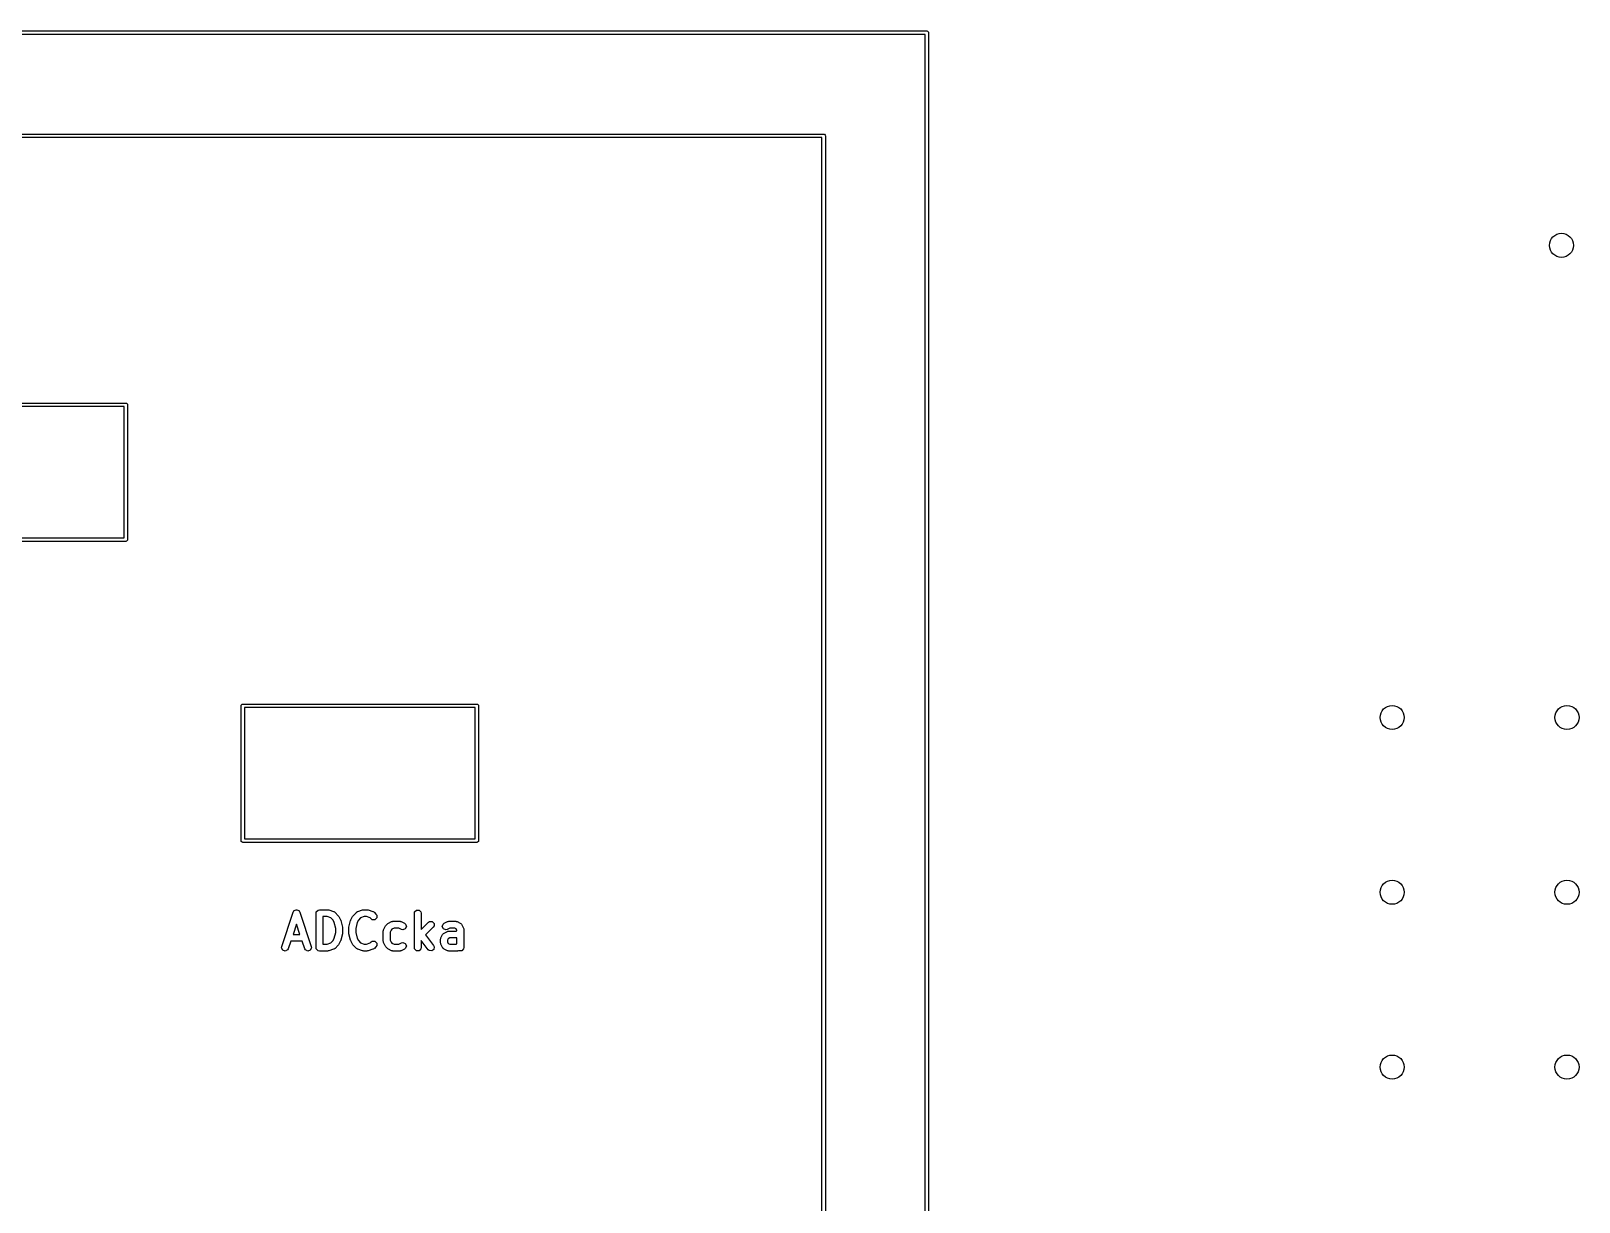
# Model space of a CAD drawing. Header units: inches. Extents: x 0.31 to 2.93, y 0.29 to 1.72.
# Drawn here: x 1.914 to 2.8, y 1.053 to 1.723 of the extents above; entities that cross this region are included whole.
import ezdxf

# ---------------------------------------------------------------- set-up
doc = ezdxf.new("R2010")
doc.units = ezdxf.units.IN
doc.header["$MEASUREMENT"] = 0
doc.layers.add('BLACK', color=250, linetype='CONTINUOUS')

msp = doc.modelspace()

# ---------------------------------------------------------------- linework, layer by layer
at = {"layer": 'BLACK', "linetype": 'CONTINUOUS'}
for p, q in [((0.64331, 1.72264), (2.42677, 1.72264)), ((2.42579, 1.72067), (0.64429, 1.72067)), ((2.42579, 0.47067), (2.42579, 1.72067)), ((2.42677, 1.72264), (2.42715, 1.72256)), ((2.42715, 1.72256), (2.42768, 1.72203)), ((2.42768, 1.72203), (2.42776, 1.72165)), ((2.42776, 1.72165), (2.42776, 0.46969)), ((0.70236, 1.66358), (2.36772, 1.66358)), ((2.36673, 1.66161), (0.70335, 1.66161)), ((2.36673, 0.52972), (2.36673, 1.66161)), ((2.36772, 1.66358), (2.36809, 1.66351)), ((2.36809, 1.66351), (2.36863, 1.66298)), ((2.36863, 1.66298), (2.3687, 1.6626)), ((2.3687, 1.6626), (2.3687, 0.52874)), ((1.83465, 1.50979), (1.9685, 1.50979)), ((1.96752, 1.50782), (1.83563, 1.50782)), ((1.96752, 1.43263), (1.96752, 1.50782)), ((1.9685, 1.50979), (1.96888, 1.50972)), ((1.96888, 1.50972), (1.96941, 1.50919)), ((1.96941, 1.50919), (1.96949, 1.50881)), ((1.96949, 1.50881), (1.96949, 1.43164)), ((1.9685, 1.43066), (1.83465, 1.43066)), ((1.83563, 1.43263), (1.96752, 1.43263)), ((1.96888, 1.43073), (1.9685, 1.43066)), ((1.96941, 1.43127), (1.96888, 1.43073)), ((1.96949, 1.43164), (1.96941, 1.43127)), ((2.03454, 1.33697), (2.03508, 1.3375)), ((2.03508, 1.3375), (2.03545, 1.33758)), ((2.03545, 1.33758), (2.16931, 1.33758)), ((2.16931, 1.33758), (2.16969, 1.3375)), ((2.16969, 1.3375), (2.17022, 1.33697)), ((2.03447, 1.33659), (2.03454, 1.33697)), ((2.03447, 1.25943), (2.03447, 1.33659)), ((2.03644, 1.33561), (2.03644, 1.26041)), ((2.16833, 1.33561), (2.03644, 1.33561)), ((2.16833, 1.26041), (2.16833, 1.33561)), ((2.17022, 1.33697), (2.1703, 1.33659)), ((2.1703, 1.33659), (2.1703, 1.25943)), ((2.03454, 1.25905), (2.03447, 1.25943)), ((2.03508, 1.25852), (2.03454, 1.25905)), ((2.03545, 1.25844), (2.03508, 1.25852)), ((2.16931, 1.25844), (2.03545, 1.25844)), ((2.03644, 1.26041), (2.16833, 1.26041)), ((2.16969, 1.25852), (2.16931, 1.25844)), ((2.17022, 1.25905), (2.16969, 1.25852)), ((2.1703, 1.25943), (2.17022, 1.25905)), ((2.05774, 1.19888), (2.0643, 1.21857)), ((2.0643, 1.21857), (2.06468, 1.21923)), ((2.06468, 1.21923), (2.06481, 1.2193)), ((2.06481, 1.2193), (2.06488, 1.21943)), ((2.06488, 1.21943), (2.06547, 1.21963)), ((2.06547, 1.21963), (2.06603, 1.21991)), ((2.06603, 1.21991), (2.06617, 1.21986)), ((2.06617, 1.21986), (2.06631, 1.21991)), ((2.06631, 1.21991), (2.06686, 1.21963)), ((2.06686, 1.21963), (2.06746, 1.21943)), ((2.06746, 1.21943), (2.06752, 1.2193)), ((2.06752, 1.2193), (2.06765, 1.21923)), ((2.06765, 1.21923), (2.06803, 1.21857)), ((2.06803, 1.21857), (2.07459, 1.19888)), ((2.07732, 1.21794), (2.07747, 1.2187)), ((2.07732, 1.19826), (2.07732, 1.21794)), ((2.07747, 1.2187), (2.07854, 1.21976)), ((2.07854, 1.21976), (2.07929, 1.21991)), ((2.07929, 1.21991), (2.08398, 1.21991)), ((2.08366, 1.21598), (2.08126, 1.21598)), ((2.08126, 1.21598), (2.08126, 1.20023)), ((2.08572, 1.21529), (2.08366, 1.21598)), ((2.08398, 1.21991), (2.08429, 1.21985)), ((2.08429, 1.21985), (2.0846, 1.21981)), ((2.0846, 1.21981), (2.08741, 1.21887)), ((2.08705, 1.21397), (2.08572, 1.21529)), ((2.08774, 1.21257), (2.08705, 1.21397)), ((2.08741, 1.21887), (2.0875, 1.21883)), ((2.0875, 1.21883), (2.08754, 1.21883)), ((2.08754, 1.21883), (2.0878, 1.21865)), ((2.0878, 1.21865), (2.08808, 1.21849)), ((2.08808, 1.21849), (2.0881, 1.21845)), ((2.0881, 1.21845), (2.08818, 1.2184)), ((2.08818, 1.2184), (2.09005, 1.21652)), ((2.09005, 1.21652), (2.09023, 1.21626)), ((2.09023, 1.21626), (2.09042, 1.21601)), ((2.09042, 1.21601), (2.09136, 1.21414)), ((2.09136, 1.21414), (2.09142, 1.21393)), ((2.09142, 1.21393), (2.09151, 1.21374)), ((2.09151, 1.21374), (2.09245, 1.20999)), ((2.09613, 1.20999), (2.09706, 1.21374)), ((2.09706, 1.21374), (2.09716, 1.21393)), ((2.09716, 1.21393), (2.09721, 1.21414)), ((2.09721, 1.21414), (2.09815, 1.21601)), ((2.09815, 1.21601), (2.09834, 1.21626)), ((2.09834, 1.21626), (2.09852, 1.21652)), ((2.09852, 1.21652), (2.10039, 1.2184)), ((2.10039, 1.2184), (2.10048, 1.21845)), ((2.10048, 1.21845), (2.1005, 1.21849)), ((2.1005, 1.21849), (2.10077, 1.21865)), ((2.10077, 1.21865), (2.10103, 1.21883)), ((2.10153, 1.21397), (2.10083, 1.21257)), ((2.10103, 1.21883), (2.10108, 1.21883)), ((2.10108, 1.21883), (2.10116, 1.21887)), ((2.10116, 1.21887), (2.10398, 1.21981)), ((2.10285, 1.21529), (2.10153, 1.21397)), ((2.10492, 1.21598), (2.10285, 1.21529)), ((2.10398, 1.21981), (2.10429, 1.21985)), ((2.10429, 1.21985), (2.1046, 1.21991)), ((2.1046, 1.21991), (2.10647, 1.21991)), ((2.10615, 1.21598), (2.10492, 1.21598)), ((2.10822, 1.21529), (2.10615, 1.21598)), ((2.10647, 1.21991), (2.10678, 1.21985)), ((2.10678, 1.21985), (2.1071, 1.21981)), ((2.1071, 1.21981), (2.10991, 1.21887)), ((2.10883, 1.21468), (2.10822, 1.21529)), ((2.10947, 1.21425), (2.10883, 1.21468)), ((2.11098, 1.21425), (2.10947, 1.21425)), ((2.10991, 1.21887), (2.10999, 1.21883)), ((2.10999, 1.21883), (2.11004, 1.21883)), ((2.11004, 1.21883), (2.1103, 1.21865)), ((2.1103, 1.21865), (2.11058, 1.21849)), ((2.11058, 1.21849), (2.1106, 1.21845)), ((2.1106, 1.21845), (2.11068, 1.2184)), ((2.11068, 1.2184), (2.11161, 1.21746)), ((2.11204, 1.21532), (2.11098, 1.21425)), ((2.11161, 1.21746), (2.11204, 1.21682)), ((2.11204, 1.21682), (2.11204, 1.21532)), ((2.12069, 1.21317), (2.12072, 1.2132)), ((2.12072, 1.2132), (2.12103, 1.21326)), ((2.12103, 1.21326), (2.12133, 1.21335)), ((2.12133, 1.21335), (2.12137, 1.21333)), ((2.12137, 1.21333), (2.12147, 1.21335)), ((2.12147, 1.21335), (2.12522, 1.21335)), ((2.12522, 1.21335), (2.12532, 1.21333)), ((2.12532, 1.21333), (2.12536, 1.21335)), ((2.12536, 1.21335), (2.12566, 1.21326)), ((2.12566, 1.21326), (2.12597, 1.2132)), ((2.12597, 1.2132), (2.12601, 1.21317)), ((2.13356, 1.21794), (2.13371, 1.2187)), ((2.13356, 1.19826), (2.13356, 1.21794)), ((2.13371, 1.2187), (2.13478, 1.21976)), ((2.13478, 1.21976), (2.13629, 1.21976)), ((2.13629, 1.21976), (2.13735, 1.2187)), ((2.13735, 1.2187), (2.1375, 1.21794)), ((2.1375, 1.21794), (2.1375, 1.20864)), ((2.14164, 1.21278), (2.14228, 1.2132)), ((2.14228, 1.2132), (2.14378, 1.2132)), ((2.14378, 1.2132), (2.14485, 1.21214)), ((2.15256, 1.21317), (2.15259, 1.2132)), ((2.15259, 1.2132), (2.1529, 1.21326)), ((2.1529, 1.21326), (2.1532, 1.21335)), ((2.1532, 1.21335), (2.15325, 1.21333)), ((2.15325, 1.21333), (2.15334, 1.21335)), ((2.15334, 1.21335), (2.15709, 1.21335)), ((2.15709, 1.21335), (2.15719, 1.21333)), ((2.15719, 1.21333), (2.15723, 1.21335)), ((2.15723, 1.21335), (2.15754, 1.21326)), ((2.15754, 1.21326), (2.15785, 1.2132)), ((2.15785, 1.2132), (2.15788, 1.21317)), ((2.06617, 1.21172), (2.06421, 1.20585)), ((2.06421, 1.20585), (2.06812, 1.20585)), ((2.06812, 1.20585), (2.06617, 1.21172)), ((2.08857, 1.20927), (2.08774, 1.21257)), ((2.08774, 1.20363), (2.08857, 1.20694)), ((2.08857, 1.20694), (2.08857, 1.20927)), ((2.09245, 1.20622), (2.09151, 1.20247)), ((2.09245, 1.20999), (2.09246, 1.20975)), ((2.09246, 1.20646), (2.09245, 1.20622)), ((2.09246, 1.20975), (2.09251, 1.20951)), ((2.09251, 1.2067), (2.09246, 1.20646)), ((2.09251, 1.20951), (2.09251, 1.2067)), ((2.09607, 1.20951), (2.09612, 1.20975)), ((2.09607, 1.2067), (2.09607, 1.20951)), ((2.09612, 1.20646), (2.09607, 1.2067)), ((2.09612, 1.20975), (2.09613, 1.20999)), ((2.09613, 1.20622), (2.09612, 1.20646)), ((2.09706, 1.20247), (2.09613, 1.20622)), ((2.10083, 1.21257), (2.10001, 1.20927)), ((2.10001, 1.20927), (2.10001, 1.20694)), ((2.10001, 1.20694), (2.10083, 1.20363)), ((2.11575, 1.20763), (2.11577, 1.20773)), ((2.11575, 1.20201), (2.11575, 1.20763)), ((2.11576, 1.20777), (2.11584, 1.20808)), ((2.11577, 1.20773), (2.11576, 1.20777)), ((2.11584, 1.20808), (2.1159, 1.20839)), ((2.1159, 1.20839), (2.11593, 1.20842)), ((2.11593, 1.20842), (2.11596, 1.20851)), ((2.11596, 1.20851), (2.1169, 1.21039)), ((2.1169, 1.21039), (2.11709, 1.21064)), ((2.11709, 1.21064), (2.11727, 1.2109)), ((2.11727, 1.2109), (2.1182, 1.21184)), ((2.1182, 1.21184), (2.11847, 1.21201)), ((2.11847, 1.21201), (2.11872, 1.21221)), ((2.11872, 1.21221), (2.12059, 1.21314)), ((2.12028, 1.20834), (2.11969, 1.20717)), ((2.11969, 1.20717), (2.11969, 1.20247)), ((2.12076, 1.20883), (2.12028, 1.20834)), ((2.12059, 1.21314), (2.12069, 1.21317)), ((2.12194, 1.20941), (2.12076, 1.20883)), ((2.12476, 1.20941), (2.12194, 1.20941)), ((2.12622, 1.20869), (2.12476, 1.20941)), ((2.12601, 1.21317), (2.1261, 1.21314)), ((2.1261, 1.21314), (2.12798, 1.21221)), ((2.12696, 1.20848), (2.12622, 1.20869)), ((2.12839, 1.20896), (2.12696, 1.20848)), ((2.12798, 1.21221), (2.12858, 1.21174)), ((2.12906, 1.21031), (2.12839, 1.20896)), ((2.12858, 1.21174), (2.12906, 1.21031)), ((2.1375, 1.20864), (2.14164, 1.21278)), ((2.14442, 1.20999), (2.14001, 1.20557)), ((2.14001, 1.20557), (2.14461, 1.19944)), ((2.14485, 1.21063), (2.14442, 1.20999)), ((2.14485, 1.21214), (2.14485, 1.21063)), ((2.14877, 1.20383), (2.14971, 1.2057)), ((2.1495, 1.21031), (2.14998, 1.21174)), ((2.15018, 1.20896), (2.1495, 1.21031)), ((2.14971, 1.2057), (2.14995, 1.20601)), ((2.14995, 1.20601), (2.14998, 1.20611)), ((2.14998, 1.21174), (2.15059, 1.21221)), ((2.14998, 1.20611), (2.15009, 1.2062)), ((2.15009, 1.2062), (2.15018, 1.20631)), ((2.15161, 1.20848), (2.15018, 1.20896)), ((2.15018, 1.20631), (2.15028, 1.20634)), ((2.15028, 1.20634), (2.15059, 1.20658)), ((2.15059, 1.21221), (2.15246, 1.21314)), ((2.15059, 1.20658), (2.15246, 1.20752)), ((2.15235, 1.20869), (2.15161, 1.20848)), ((2.15381, 1.20941), (2.15235, 1.20869)), ((2.15246, 1.21314), (2.15256, 1.21317)), ((2.15246, 1.20752), (2.15256, 1.20755)), ((2.15256, 1.20755), (2.15259, 1.20758)), ((2.15259, 1.20758), (2.1529, 1.20764)), ((2.1529, 1.20764), (2.1532, 1.20772)), ((2.1532, 1.20772), (2.15325, 1.20771)), ((2.15325, 1.20771), (2.15334, 1.20773)), ((2.15334, 1.20773), (2.15756, 1.20773)), ((2.15663, 1.20941), (2.15381, 1.20941)), ((2.1575, 1.20898), (2.15663, 1.20941)), ((2.15794, 1.20811), (2.1575, 1.20898)), ((2.15756, 1.20773), (2.15794, 1.20791)), ((2.15788, 1.21317), (2.15797, 1.21314)), ((2.15794, 1.20791), (2.15794, 1.20811)), ((2.15797, 1.21314), (2.15985, 1.21221)), ((2.15985, 1.21221), (2.16016, 1.21197)), ((2.16016, 1.21197), (2.16026, 1.21193)), ((2.16026, 1.21193), (2.16034, 1.21182)), ((2.16034, 1.21182), (2.16045, 1.21174)), ((2.16045, 1.21174), (2.16049, 1.21164)), ((2.16049, 1.21164), (2.16073, 1.21133)), ((2.16073, 1.21133), (2.16166, 1.20945)), ((2.16166, 1.20945), (2.16169, 1.20936)), ((2.16169, 1.20936), (2.16172, 1.20932)), ((2.16172, 1.20932), (2.16178, 1.20901)), ((2.16178, 1.20901), (2.16187, 1.20871)), ((2.16187, 1.20871), (2.16185, 1.20867)), ((2.16185, 1.20867), (2.16187, 1.20857)), ((2.16187, 1.20857), (2.16187, 1.19826)), ((2.05764, 1.19812), (2.05774, 1.19888)), ((2.05831, 1.19677), (2.05764, 1.19812)), ((2.05974, 1.1963), (2.05831, 1.19677)), ((2.06109, 1.19697), (2.05974, 1.1963)), ((2.06147, 1.19764), (2.06109, 1.19697)), ((2.0629, 1.20192), (2.06147, 1.19764)), ((2.06943, 1.20192), (2.0629, 1.20192)), ((2.07086, 1.19764), (2.06943, 1.20192)), ((2.07124, 1.19697), (2.07086, 1.19764)), ((2.07259, 1.1963), (2.07124, 1.19697)), ((2.07402, 1.19677), (2.07259, 1.1963)), ((2.07469, 1.19812), (2.07402, 1.19677)), ((2.07459, 1.19888), (2.07469, 1.19812)), ((2.07747, 1.19751), (2.07732, 1.19826)), ((2.07854, 1.19644), (2.07747, 1.19751)), ((2.07929, 1.19629), (2.07854, 1.19644)), ((2.08398, 1.19629), (2.07929, 1.19629)), ((2.08126, 1.20023), (2.08366, 1.20023)), ((2.08366, 1.20023), (2.08572, 1.20092)), ((2.08429, 1.19635), (2.08398, 1.19629)), ((2.0846, 1.19639), (2.08429, 1.19635)), ((2.08741, 1.19733), (2.0846, 1.19639)), ((2.08572, 1.20092), (2.08705, 1.20224)), ((2.08705, 1.20224), (2.08774, 1.20363)), ((2.0875, 1.19738), (2.08741, 1.19733)), ((2.08754, 1.19738), (2.0875, 1.19738)), ((2.0878, 1.19755), (2.08754, 1.19738)), ((2.08808, 1.19771), (2.0878, 1.19755)), ((2.0881, 1.19775), (2.08808, 1.19771)), ((2.08818, 1.19781), (2.0881, 1.19775)), ((2.09005, 1.19968), (2.08818, 1.19781)), ((2.09023, 1.19994), (2.09005, 1.19968)), ((2.09042, 1.20019), (2.09023, 1.19994)), ((2.09136, 1.20207), (2.09042, 1.20019)), ((2.09142, 1.20227), (2.09136, 1.20207)), ((2.09151, 1.20247), (2.09142, 1.20227)), ((2.09716, 1.20227), (2.09706, 1.20247)), ((2.09721, 1.20207), (2.09716, 1.20227)), ((2.09815, 1.20019), (2.09721, 1.20207)), ((2.09834, 1.19994), (2.09815, 1.20019)), ((2.09852, 1.19968), (2.09834, 1.19994)), ((2.10039, 1.19781), (2.09852, 1.19968)), ((2.10048, 1.19775), (2.10039, 1.19781)), ((2.1005, 1.19771), (2.10048, 1.19775)), ((2.10077, 1.19755), (2.1005, 1.19771)), ((2.10103, 1.19738), (2.10077, 1.19755)), ((2.10083, 1.20363), (2.10153, 1.20224)), ((2.10108, 1.19738), (2.10103, 1.19738)), ((2.10116, 1.19733), (2.10108, 1.19738)), ((2.10398, 1.19639), (2.10116, 1.19733)), ((2.10153, 1.20224), (2.10285, 1.20092)), ((2.10285, 1.20092), (2.10492, 1.20023)), ((2.10429, 1.19635), (2.10398, 1.19639)), ((2.1046, 1.19629), (2.10429, 1.19635)), ((2.10647, 1.19629), (2.1046, 1.19629)), ((2.10492, 1.20023), (2.10615, 1.20023)), ((2.10615, 1.20023), (2.10822, 1.20092)), ((2.10678, 1.19635), (2.10647, 1.19629)), ((2.1071, 1.19639), (2.10678, 1.19635)), ((2.10991, 1.19733), (2.1071, 1.19639)), ((2.10822, 1.20092), (2.10883, 1.20153)), ((2.10883, 1.20153), (2.10947, 1.20195)), ((2.10947, 1.20195), (2.11098, 1.20195)), ((2.10999, 1.19738), (2.10991, 1.19733)), ((2.11004, 1.19738), (2.10999, 1.19738)), ((2.1103, 1.19755), (2.11004, 1.19738)), ((2.11058, 1.19771), (2.1103, 1.19755)), ((2.1106, 1.19775), (2.11058, 1.19771)), ((2.11068, 1.19781), (2.1106, 1.19775)), ((2.11161, 1.19874), (2.11068, 1.19781)), ((2.11098, 1.20195), (2.11204, 1.20089)), ((2.11204, 1.19938), (2.11161, 1.19874)), ((2.11204, 1.20089), (2.11204, 1.19938)), ((2.11577, 1.20191), (2.11575, 1.20201)), ((2.11576, 1.20187), (2.11577, 1.20191)), ((2.11584, 1.20157), (2.11576, 1.20187)), ((2.1159, 1.20126), (2.11584, 1.20157)), ((2.11593, 1.20122), (2.1159, 1.20126)), ((2.11596, 1.20113), (2.11593, 1.20122)), ((2.1169, 1.19925), (2.11596, 1.20113)), ((2.11709, 1.199), (2.1169, 1.19925)), ((2.11727, 1.19874), (2.11709, 1.199)), ((2.1182, 1.19781), (2.11727, 1.19874)), ((2.11847, 1.19763), (2.1182, 1.19781)), ((2.11872, 1.19744), (2.11847, 1.19763)), ((2.12059, 1.1965), (2.11872, 1.19744)), ((2.11969, 1.20247), (2.12028, 1.2013)), ((2.12028, 1.2013), (2.12076, 1.20082)), ((2.12069, 1.19647), (2.12059, 1.1965)), ((2.12072, 1.19644), (2.12069, 1.19647)), ((2.12103, 1.19638), (2.12072, 1.19644)), ((2.12076, 1.20082), (2.12194, 1.20023)), ((2.12133, 1.1963), (2.12103, 1.19638)), ((2.12137, 1.19631), (2.12133, 1.1963)), ((2.12147, 1.19629), (2.12137, 1.19631)), ((2.12522, 1.19629), (2.12147, 1.19629)), ((2.12194, 1.20023), (2.12476, 1.20023)), ((2.12476, 1.20023), (2.12622, 1.20096)), ((2.12532, 1.19631), (2.12522, 1.19629)), ((2.12536, 1.1963), (2.12532, 1.19631)), ((2.12566, 1.19638), (2.12536, 1.1963)), ((2.12597, 1.19644), (2.12566, 1.19638)), ((2.12601, 1.19647), (2.12597, 1.19644)), ((2.1261, 1.1965), (2.12601, 1.19647)), ((2.12798, 1.19744), (2.1261, 1.1965)), ((2.12622, 1.20096), (2.12696, 1.20116)), ((2.12696, 1.20116), (2.12839, 1.20068)), ((2.12858, 1.19791), (2.12798, 1.19744)), ((2.12839, 1.20068), (2.12906, 1.19934)), ((2.12906, 1.19934), (2.12858, 1.19791)), ((2.13371, 1.19751), (2.13356, 1.19826)), ((2.13478, 1.19644), (2.13371, 1.19751)), ((2.13629, 1.19644), (2.13478, 1.19644)), ((2.13735, 1.19751), (2.13629, 1.19644)), ((2.1375, 1.19826), (2.13735, 1.19751)), ((2.14146, 1.19708), (2.1375, 1.20235)), ((2.1375, 1.20235), (2.1375, 1.19826)), ((2.14203, 1.19657), (2.14146, 1.19708)), ((2.14352, 1.19635), (2.14203, 1.19657)), ((2.14472, 1.19726), (2.14352, 1.19635)), ((2.14461, 1.19944), (2.14494, 1.19875)), ((2.14494, 1.19875), (2.14472, 1.19726)), ((2.14856, 1.20295), (2.14858, 1.20304)), ((2.14856, 1.20107), (2.14856, 1.20295)), ((2.14858, 1.20098), (2.14856, 1.20107)), ((2.14857, 1.20309), (2.14865, 1.20339)), ((2.14858, 1.20304), (2.14857, 1.20309)), ((2.14857, 1.20093), (2.14858, 1.20098)), ((2.14865, 1.20063), (2.14857, 1.20093)), ((2.14865, 1.20339), (2.14871, 1.2037)), ((2.14871, 1.20032), (2.14865, 1.20063)), ((2.14871, 1.2037), (2.14874, 1.20373)), ((2.14874, 1.20029), (2.14871, 1.20032)), ((2.14874, 1.20373), (2.14877, 1.20383)), ((2.14877, 1.20019), (2.14874, 1.20029)), ((2.14971, 1.19832), (2.14877, 1.20019)), ((2.14995, 1.19801), (2.14971, 1.19832)), ((2.14998, 1.19791), (2.14995, 1.19801)), ((2.15009, 1.19782), (2.14998, 1.19791)), ((2.15018, 1.19771), (2.15009, 1.19782)), ((2.15028, 1.19768), (2.15018, 1.19771)), ((2.15059, 1.19744), (2.15028, 1.19768)), ((2.15246, 1.1965), (2.15059, 1.19744)), ((2.15256, 1.19647), (2.15246, 1.1965)), ((2.15293, 1.20335), (2.1525, 1.20248)), ((2.1525, 1.20248), (2.1525, 1.20154)), ((2.1525, 1.20154), (2.15293, 1.20066)), ((2.15259, 1.19644), (2.15256, 1.19647)), ((2.1529, 1.19638), (2.15259, 1.19644)), ((2.1532, 1.1963), (2.1529, 1.19638)), ((2.15381, 1.20379), (2.15293, 1.20335)), ((2.15293, 1.20066), (2.15381, 1.20023)), ((2.15325, 1.19631), (2.1532, 1.1963)), ((2.15334, 1.19629), (2.15325, 1.19631)), ((2.15803, 1.19629), (2.15334, 1.19629)), ((2.15794, 1.20379), (2.15381, 1.20379)), ((2.15381, 1.20023), (2.15756, 1.20023)), ((2.15756, 1.20023), (2.15794, 1.20041)), ((2.15794, 1.20041), (2.15794, 1.20379)), ((2.15813, 1.19631), (2.15803, 1.19629)), ((2.15817, 1.1963), (2.15813, 1.19631)), ((2.15847, 1.19638), (2.15817, 1.1963)), ((2.15878, 1.19644), (2.15847, 1.19638)), ((2.15881, 1.19647), (2.15878, 1.19644)), ((2.15891, 1.1965), (2.15881, 1.19647)), ((2.15903, 1.19656), (2.15891, 1.1965)), ((2.15915, 1.19644), (2.15903, 1.19656)), ((2.16066, 1.19644), (2.15915, 1.19644)), ((2.16172, 1.19751), (2.16066, 1.19644)), ((2.16187, 1.19826), (2.16172, 1.19751))]:
    msp.add_line(p, q, dxfattribs=at)
at = {"layer": 'BLACK'}
for centre in [(2.78976, 1.6), (2.78976, 1.6), (2.69291, 1.32992), (2.69291, 1.32992), (2.79291, 1.32992), (2.79291, 1.32992), (2.69291, 1.22992), (2.69291, 1.22992), (2.79291, 1.22992), (2.79291, 1.22992), (2.69291, 1.12992), (2.69291, 1.12992), (2.79291, 1.12992), (2.79291, 1.12992)]:
    msp.add_circle(centre, 0.00689, dxfattribs=at)

doc.saveas('drawing.dxf')
